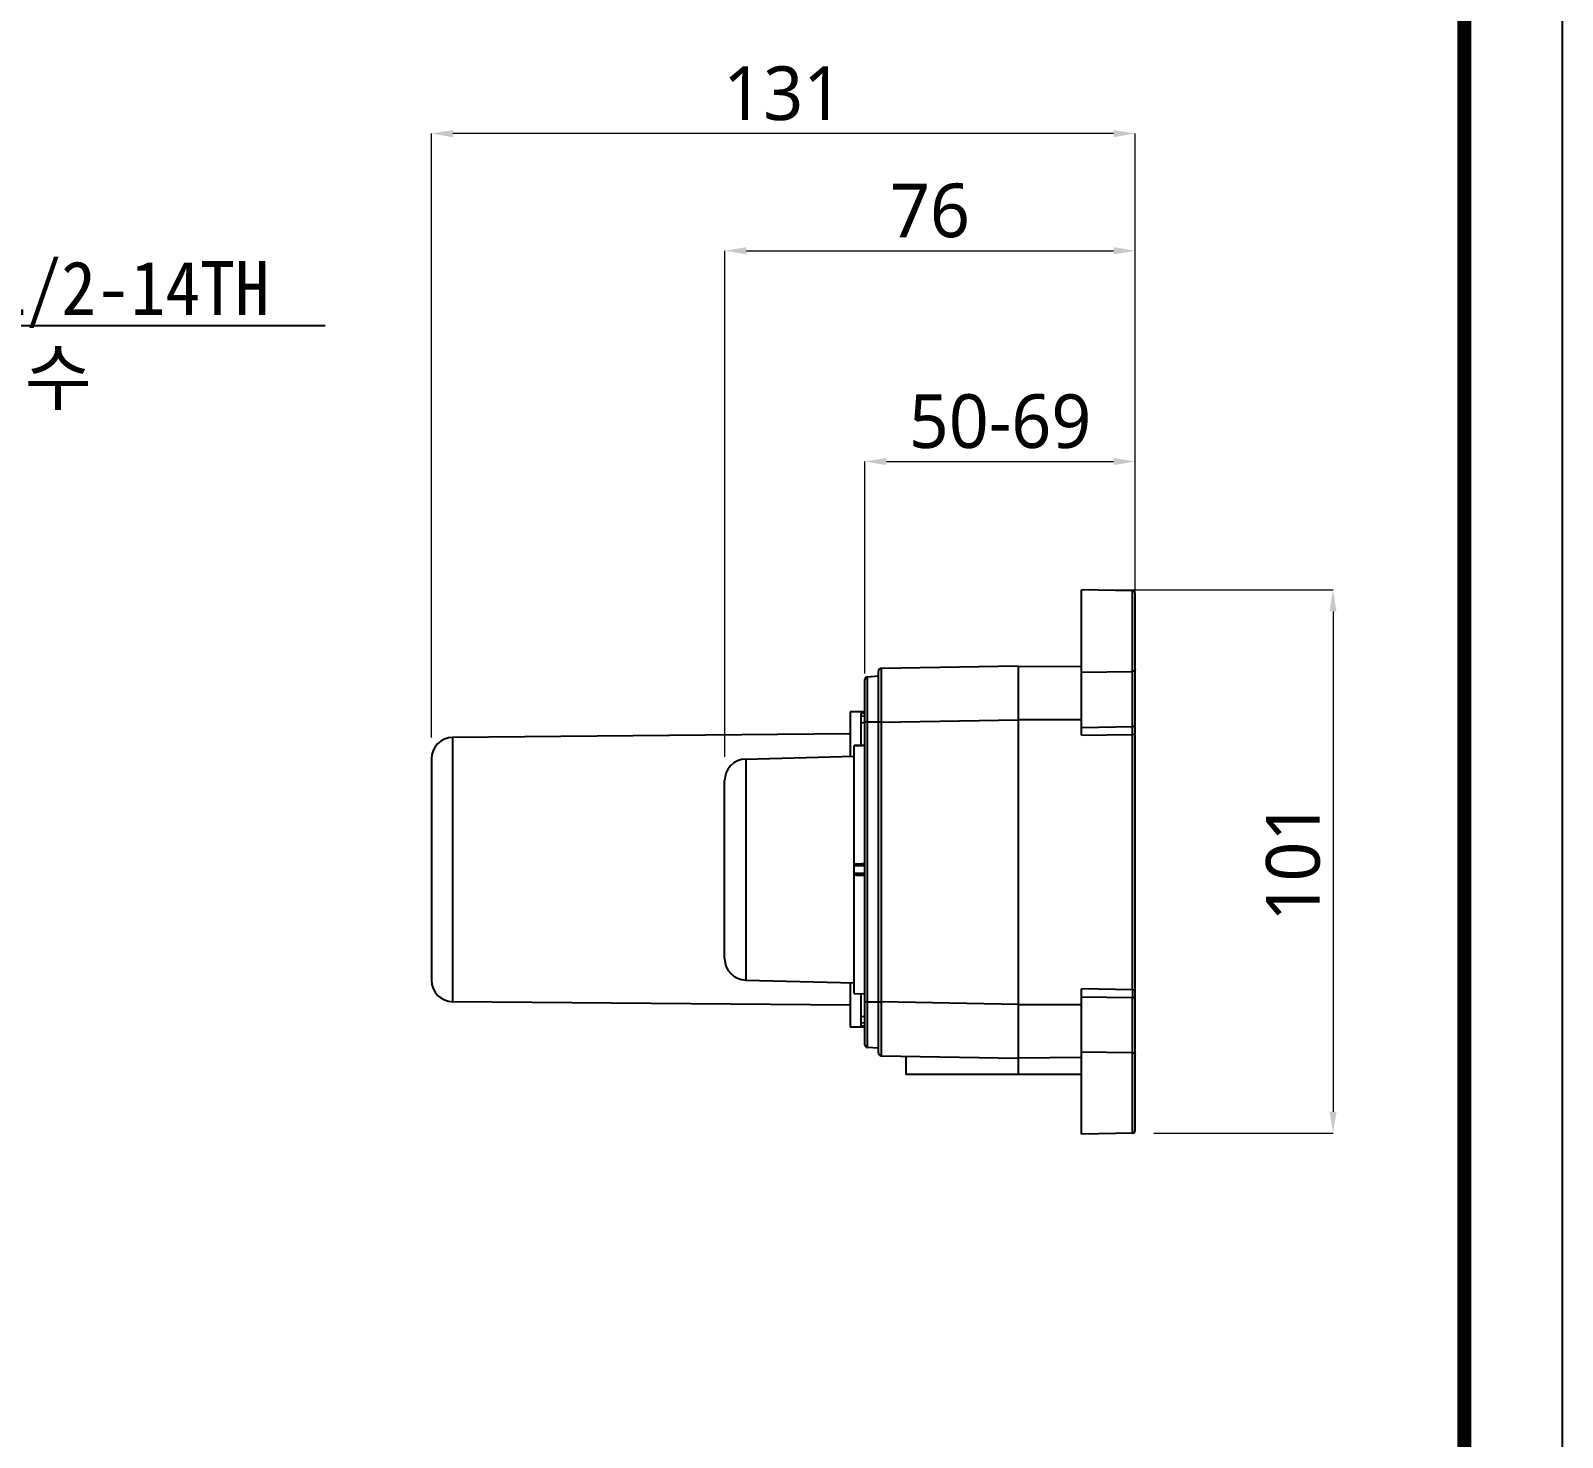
# Model space of a CAD drawing. Extents: x 0 to 1128, y 0 to 827.
# Drawn here: x 843.2 to 1128.4, y 311.4 to 573.3 of the extents above; entities that cross this region are included whole.
import ezdxf
from ezdxf import colors
from ezdxf.entities.mleader import LeaderData, LeaderLine
from ezdxf.math import Vec2, Vec3

# ---------------------------------------------------------------- set-up
doc = ezdxf.new("R2010")
doc.units = 0
doc.header["$LTSCALE"] = 10
doc.header["$MEASUREMENT"] = 0
doc.header["$PDMODE"] = 3
doc.header["$PDSIZE"] = -10
doc.linetypes.add('ACAD_ISO08W100', pattern=[36, 24, -3, 6, -3])
doc.layers.get('0').update_dxf_attribs({"linetype": 'CONTINUOUS'})
doc.layers.get('DEFPOINTS').update_dxf_attribs({"linetype": 'CONTINUOUS'})
doc.layers.add('1', color=7, linetype='ACAD_ISO08W100')
doc.styles.add('Daelim Dimension', font='NanumGothic.ttf')
doc.styles.get("Standard").update_dxf_attribs({"font": 'GulimChe.ttf'})
doc.dimstyles.new('DEFAULT', dxfattribs={"dimscale": 2, "dimtxt": 2, "dimasz": 2, "dimexe": 0, "dimexo": 2, "dimgap": 1, "dimtad": 1, "dimdec": 0, "dimzin": 9, "dimdsep": 46, "dimtxsty": 'Daelim Dimension', "dimcen": 0.5, "dimclrd": 5, "dimclre": 5, "dimclrt": 256, "dimadec": 1, "dimazin": 0, "dimtfac": 1, "dimtdec": 0, "dimtix": 1, "dimtmove": 0, "dimatfit": 3, "dimfxl": 0, "dimtolj": 1, "dimtzin": 1, "dimlwd": 9, "dimlwe": 9, "dimarcsym": 0})

# ---------------------------------------------------------------- blocks, each defined once
blk = doc.blocks.new('*D7')
at = {"color": 5, "lineweight": 9, "ltscale": 0.5}
for p, q in [((998.55, 453.62), (998.55, 493.1)), ((1002.55, 493.1), (1044.85, 493.1)), ((1048.85, 457.2), (1048.85, 493.1))]:
    blk.add_line(p, q, dxfattribs=at)
at = {"color": 5, "ltscale": 0.5}
for points in [[(1002.55, 493.77), (1002.55, 492.44), (998.55, 493.1)], [(1044.85, 493.77), (1044.85, 492.44), (1048.85, 493.1)]]:
    blk.add_solid(points, dxfattribs=at)
at = {"layer": 'DEFPOINTS', "color": 0, "ltscale": 0.5}
for p in [(1048.85, 493.1), (1048.85, 453.2), (998.55, 449.62)]:
    blk.add_point(p, dxfattribs=at)
at = {"color": 7, "ltscale": 0.5, "insert": (1023.7, 500.55), "char_height": 10, "attachment_point": 5, "style": 'Daelim Dimension'}
blk.add_mtext('\\A1;50-69', dxfattribs=at)
blk = doc.blocks.new('*D8')
at = {"color": 5, "lineweight": 9, "ltscale": 0.5}
for p, q in [((1042.85, 469.18), (1085.7, 469.18)), ((1085.7, 465.18), (1085.7, 372.04)), ((1052.36, 368.04), (1085.7, 368.04))]:
    blk.add_line(p, q, dxfattribs=at)
at = {"color": 5, "ltscale": 0.5}
for points in [[(1085.03, 465.18), (1086.36, 465.18), (1085.7, 469.18)], [(1085.03, 372.04), (1086.36, 372.04), (1085.7, 368.04)]]:
    blk.add_solid(points, dxfattribs=at)
at = {"layer": 'DEFPOINTS', "color": 0, "ltscale": 0.5}
for p in [(1038.85, 469.18), (1048.36, 368.04), (1085.7, 368.04)]:
    blk.add_point(p, dxfattribs=at)
at = {"color": 7, "ltscale": 0.5, "insert": (1078.29, 418.61), "char_height": 10, "attachment_point": 5, "rotation": 90, "style": 'Daelim Dimension'}
blk.add_mtext('\\A1;101', dxfattribs=at)
blk = doc.blocks.new('*D9')
at = {"color": 5, "lineweight": 9, "ltscale": 0.5}
for p, q in [((917.81, 441.73), (917.81, 554.16)), ((1044.85, 554.16), (921.81, 554.16)), ((1048.85, 457.2), (1048.85, 554.16))]:
    blk.add_line(p, q, dxfattribs=at)
at = {"color": 5, "ltscale": 0.5}
for points in [[(921.81, 554.83), (921.81, 553.49), (917.81, 554.16)], [(1044.85, 554.83), (1044.85, 553.49), (1048.85, 554.16)]]:
    blk.add_solid(points, dxfattribs=at)
at = {"layer": 'DEFPOINTS', "color": 0, "ltscale": 0.5}
for p in [(917.81, 554.16), (1048.85, 453.2), (917.81, 437.73)]:
    blk.add_point(p, dxfattribs=at)
at = {"color": 7, "ltscale": 0.5, "insert": (983.33, 561.61), "char_height": 10, "attachment_point": 5, "style": 'Daelim Dimension'}
blk.add_mtext('\\A1;131', dxfattribs=at)
blk = doc.blocks.new('*D10')
at = {"color": 5, "lineweight": 9, "ltscale": 0.5}
for p, q in [((972.44, 438.1), (972.44, 532.34)), ((976.44, 532.34), (1044.85, 532.34)), ((1048.85, 474.89), (1048.85, 532.34))]:
    blk.add_line(p, q, dxfattribs=at)
at = {"color": 5, "ltscale": 0.5}
for points in [[(976.44, 533.01), (976.44, 531.68), (972.44, 532.34)], [(1044.85, 533.01), (1044.85, 531.68), (1048.85, 532.34)]]:
    blk.add_solid(points, dxfattribs=at)
at = {"layer": 'DEFPOINTS', "color": 0, "ltscale": 0.5}
for p in [(1048.85, 532.34), (1048.85, 470.89), (972.44, 434.1)]:
    blk.add_point(p, dxfattribs=at)
at = {"color": 7, "ltscale": 0.5, "insert": (1010.65, 539.79), "char_height": 10, "attachment_point": 5, "style": 'Daelim Dimension'}
blk.add_mtext('\\A1;76', dxfattribs=at)

msp = doc.modelspace()

# ---------------------------------------------------------------- linework, layer by layer
at = {"ltscale": 0.5}
msp.add_lwpolyline([(0, 0), (1128.4, 0), (1128.4, 826.8), (0, 826.8)], close=True, dxfattribs=at)
at = {"color": 5, "linetype": 'ByBlock', "lineweight": 200, "const_width": 2.6}
msp.add_lwpolyline([(18.14, 35.4), (1110.14, 35.4), (1110.14, 807.6), (18.14, 807.6)], close=True, dxfattribs=at)
at = {"layer": '1', "color": 7, "linetype": 'Continuous'}
for p, q in [((1038.85, 442.15), (1038.85, 469.18)), ((1048.36, 469.01), (1038.85, 469.18)), ((1048.36, 443.75), (1048.36, 469.01)), ((1048.85, 368.54), (1048.85, 468.51)), ((1001.05, 382.97), (1001.05, 454.08)), ((1027.05, 455.02), (1001.54, 454.58)), ((1027.05, 455.02), (1027.05, 379.03)), ((1027.05, 455.02), (1038.85, 454.92)), ((1038.85, 453.9), (1048.36, 454.02)), ((998.55, 384.52), (998.55, 452.53)), ((999.01, 453.03), (1001.05, 453.21)), ((999.01, 384.02), (999.01, 453.03)), ((1001.54, 449.35), (1001.54, 448.92)), ((995.81, 446.5), (995.81, 438.21)), ((998.55, 446.5), (995.81, 446.5)), ((997.81, 440.25), (997.81, 446.25)), ((998.55, 445.67), (997.81, 445.61)), ((1001.54, 445.03), (1001.54, 392.02)), ((1001.54, 444.58), (1027.05, 445.03)), ((1038.85, 445.02), (1027.05, 445.02)), ((995.81, 442.37), (921.77, 441.73)), ((998.55, 444.48), (997.81, 444.41)), ((1001.05, 444.54), (998.55, 444.54)), ((1001.54, 444.58), (1001.05, 444.58)), ((1038.85, 443.6), (1048.36, 443.75)), ((1038.85, 442.15), (1048.36, 442.3)), ((1048.36, 394.75), (1048.36, 442.3)), ((1048.85, 442.3), (1048.36, 442.3)), ((921.77, 441.73), (921.77, 392.52)), ((998.55, 440.26), (996.54, 440.23)), ((996.54, 440.23), (998.21, 440.25)), ((996.54, 394.02), (996.54, 440.23)), ((917.81, 437.73), (917.81, 396.52)), ((976.34, 437.7), (996.54, 438.23)), ((976.34, 437.7), (976.34, 396.55)), ((972.42, 400.57), (972.42, 433.68)), ((996.54, 417.85), (998.55, 417.87)), ((998.55, 416.38), (996.54, 416.4)), ((976.34, 396.55), (996.54, 396.02)), ((995.81, 396.04), (995.81, 387.75)), ((996.54, 394.02), (998.55, 393.99)), ((997.81, 388), (997.81, 394)), ((1038.85, 367.87), (1038.85, 394.9)), ((1048.36, 394.75), (1038.85, 394.9)), ((1048.36, 394.75), (1048.85, 394.75)), ((995.81, 391.88), (921.77, 392.52)), ((998.55, 392.51), (1001.05, 392.51)), ((1001.05, 392.47), (1001.54, 392.47)), ((1027.05, 392.02), (1001.54, 392.47)), ((1027.05, 392.02), (1038.85, 392.02)), ((1038.85, 393.44), (1048.36, 393.29)), ((1048.36, 368.04), (1048.36, 393.29)), ((997.81, 389.84), (998.55, 389.77)), ((997.81, 388.64), (998.55, 388.57)), ((1001.54, 388.13), (1001.54, 387.7)), ((998.55, 387.75), (995.81, 387.75)), ((1001.05, 383.84), (999.01, 384.02)), ((1001.54, 382.47), (1027.05, 382.03)), ((1006.15, 382.39), (1006.15, 379.03)), ((1048.36, 383.03), (1038.85, 383.15)), ((1038.85, 382.13), (1027.05, 382.02)), ((1006.15, 379.03), (1038.85, 379.02)), ((1048.36, 368.04), (1038.85, 367.87))]:
    msp.add_line(p, q, dxfattribs=at)
for centre, radius, start, end in [((1048.35, 468.51), 0.5, 0, 89), ((1001.55, 454.08), 0.5, 91.0004, 179.9942), ((999.05, 452.53), 0.5, 94.9995, 179.9952), ((433.18, 444.88), 615.18, 359.76021, 359.8954), ((921.81, 437.73), 4, 90.5, 180), ((976.44, 433.68), 4.02, 91.5, 180), ((976.44, 400.57), 4.02, 180, 268.5), ((921.81, 396.52), 4, 180, 269.5), ((999.05, 384.52), 0.5, 180.006, 265.0009), ((1001.55, 382.97), 0.5, 180.0067, 268.999), ((1048.35, 368.54), 0.5, 271, 0)]:
    msp.add_arc(centre, radius, start, end, dxfattribs=at)
at = {"layer": '1', "color": 7, "linetype": 'Continuous', "extrusion": (0, 0, -1)}
for start_param, end_param in [(1.434319, 1.43566), (-1.43566, -1.434319)]:
    msp.add_ellipse((1074.13, 417.12), major_axis=(-560.97, 0), ratio=0.052408, start_param=start_param, end_param=end_param, dxfattribs=at)
at = {"layer": '1', "color": 7, "linetype": 'Continuous'}
for points, knots in [([(1001.54, 454.58), (1001.54, 454.58), (1001.54, 454.58), (1001.54, 454.57), (1001.54, 454.56), (1001.54, 454.55), (1001.54, 454.52), (1001.54, 454.48), (1001.54, 454.43), (1001.54, 454.37), (1001.54, 454.3), (1001.54, 454.18), (1001.54, 454.01), (1001.54, 453.77), (1001.54, 453.48), (1001.54, 453.16), (1001.54, 452.8), (1001.54, 452.25), (1001.54, 451.47), (1001.54, 450.45), (1001.54, 449.73), (1001.54, 449.35)], [0, 0, 0, 0, 0.000275, 0.001086, 0.002435, 0.004321, 0.009699, 0.017213, 0.026855, 0.038616, 0.05249, 0.068462, 0.106607, 0.152862, 0.207037, 0.268898, 0.338145, 0.414468, 0.586988, 0.783337, 1, 1, 1, 1]), ([(1048.85, 454.39), (1048.85, 454.34), (1048.82, 454.24), (1048.71, 454.12), (1048.55, 454.04), (1048.42, 454.02), (1048.36, 454.02)], [0, 0, 0, 0, 0.2128, 0.448869, 0.714628, 1, 1, 1, 1]), ([(1001.54, 448.92), (1001.54, 448.61), (1001.54, 447.31), (1001.54, 446.01), (1001.54, 445.03)], [0, 0, 0, 0, 0.239075, 1, 1, 1, 1]), ([(1048.36, 443.75), (1048.42, 443.76), (1048.55, 443.78), (1048.71, 443.85), (1048.82, 443.97), (1048.85, 444.07), (1048.85, 444.12)], [0, 0, 0, 0, 0.276469, 0.550979, 0.793128, 1, 1, 1, 1]), ([(1048.36, 394.75), (1048.36, 394.61), (1048.36, 394.13), (1048.36, 393.64), (1048.36, 393.29)], [0, 0, 0, 0, 0.277647, 1, 1, 1, 1]), ([(1001.54, 392.02), (1001.54, 391.69), (1001.54, 390.39), (1001.54, 389.09), (1001.54, 388.13)], [0, 0, 0, 0, 0.258256, 1, 1, 1, 1]), ([(1048.85, 392.93), (1048.85, 392.98), (1048.82, 393.08), (1048.71, 393.2), (1048.55, 393.27), (1048.42, 393.29), (1048.36, 393.29)], [0, 0, 0, 0, 0.206859, 0.448997, 0.723513, 1, 1, 1, 1]), ([(1001.54, 387.7), (1001.54, 387.32), (1001.54, 386.6), (1001.54, 385.58), (1001.54, 384.8), (1001.54, 384.25), (1001.54, 383.89), (1001.54, 383.57), (1001.54, 383.28), (1001.54, 383.04), (1001.54, 382.87), (1001.54, 382.75), (1001.54, 382.68), (1001.54, 382.61), (1001.54, 382.56), (1001.54, 382.53), (1001.54, 382.5), (1001.54, 382.48), (1001.54, 382.48), (1001.54, 382.47), (1001.54, 382.47), (1001.54, 382.47)], [0, 0, 0, 0, 0.216656, 0.413002, 0.585522, 0.661846, 0.731094, 0.792957, 0.847133, 0.89339, 0.931536, 0.947508, 0.961382, 0.973144, 0.982786, 0.990301, 0.995679, 0.997565, 0.998913, 0.999725, 1, 1, 1, 1]), ([(1048.36, 383.03), (1048.42, 383.03), (1048.55, 383.01), (1048.71, 382.93), (1048.82, 382.81), (1048.85, 382.71), (1048.85, 382.66)], [0, 0, 0, 0, 0.285372, 0.551131, 0.7872, 1, 1, 1, 1])]:
    msp.add_open_spline(points, degree=3, knots=knots, dxfattribs=at)
for points in [[(996.54, 418.2), (997.21, 418.21), (997.88, 418.22), (998.55, 418.23)], [(998.55, 416.01), (997.88, 416.03), (997.21, 416.04), (996.54, 416.05)]]:
    msp.add_open_spline(points, degree=3, dxfattribs=at)

# ---------------------------------------------------------------- dimensions: what is measured, and where the dimension line sits
at = {"color": 5, "ltscale": 0.5}
for base, p1, p2, angle, picture, middle in [((917.81, 554.16), (1048.85, 453.2), (917.81, 437.73), 180, '*D9', (983.33, 561.61)), ((1048.85, 532.34), (972.44, 434.1), (1048.85, 470.89), 180, '*D10', (1010.65, 539.79)), ((1085.7, 368.04), (1038.85, 469.18), (1048.36, 368.04), 90, '*D8', (1078.29, 418.61))]:
    dim = msp.add_linear_dim(base=base, p1=p1, p2=p2, angle=angle, dimstyle='DEFAULT', override={"dimtxt": 5, "dimclrt": 7}, dxfattribs=at)
    dim.commit()
    dim.dimension.update_dxf_attribs({"geometry": picture, "text_midpoint": middle})
dim = msp.add_linear_dim(base=(1048.85, 493.1), p1=(998.55, 449.62), p2=(1048.85, 453.2), angle=180, text='<>-69', dimstyle='DEFAULT', override={"dimtxt": 5, "dimclrt": 7}, dxfattribs=at)
dim.commit()
dim.dimension.update_dxf_attribs({"geometry": '*D7', "text_midpoint": (1023.7, 500.55)})

# ---------------------------------------------------------------- leaders
at = {"ltscale": 0.5}
ml = msp.add_multileader_mtext('Standard', dxfattribs=at)
ml.set_content('G1/2-14TH\\P냉수', color=256)
ml.set_leader_properties(color=5)
ml.build(insert=Vec2(0, 0))
ml.multileader.update_dxf_attribs({"text_left_attachment_type": 6, "text_right_attachment_type": 6, "dogleg_length": 0.36, "arrow_head_size": 5})
ctx = ml.context
ctx.base_point, ctx.char_height, ctx.arrow_head_size, ctx.landing_gap_size, ctx.plane_origin = Vec3(829.42, 518.41), 10, 5, 0.09, Vec3(849.74, 430.58)
ctx.left_attachment, ctx.right_attachment = 6, 6
notes = []
notes.append((ctx, [(0, (1, 1, 0), (829.06, 518.41), (1, 0), 0.36, [(0, [(824.56, 434.69)], 0, [])])]))
ctx.mtext.insert, ctx.mtext.flow_direction = Vec3(829.51, 530.41), 5
for ctx, leaders in notes:
    for number, flags, end, landing, length, lines in leaders:
        leader = LeaderData()
        leader.index, (leader.has_last_leader_line, leader.has_dogleg_vector, leader.attachment_direction) = number, flags
        leader.last_leader_point, leader.dogleg_vector, leader.dogleg_length = Vec3(end), Vec3(landing), length
        for number, points, colour, breaks in lines:
            line = LeaderLine()
            line.index, line.vertices, line.color, line.breaks = number, Vec3.list(points), colors.encode_raw_color(colour), breaks
            leader.lines.append(line)
        ctx.leaders.append(leader)

doc.saveas('drawing.dxf')
